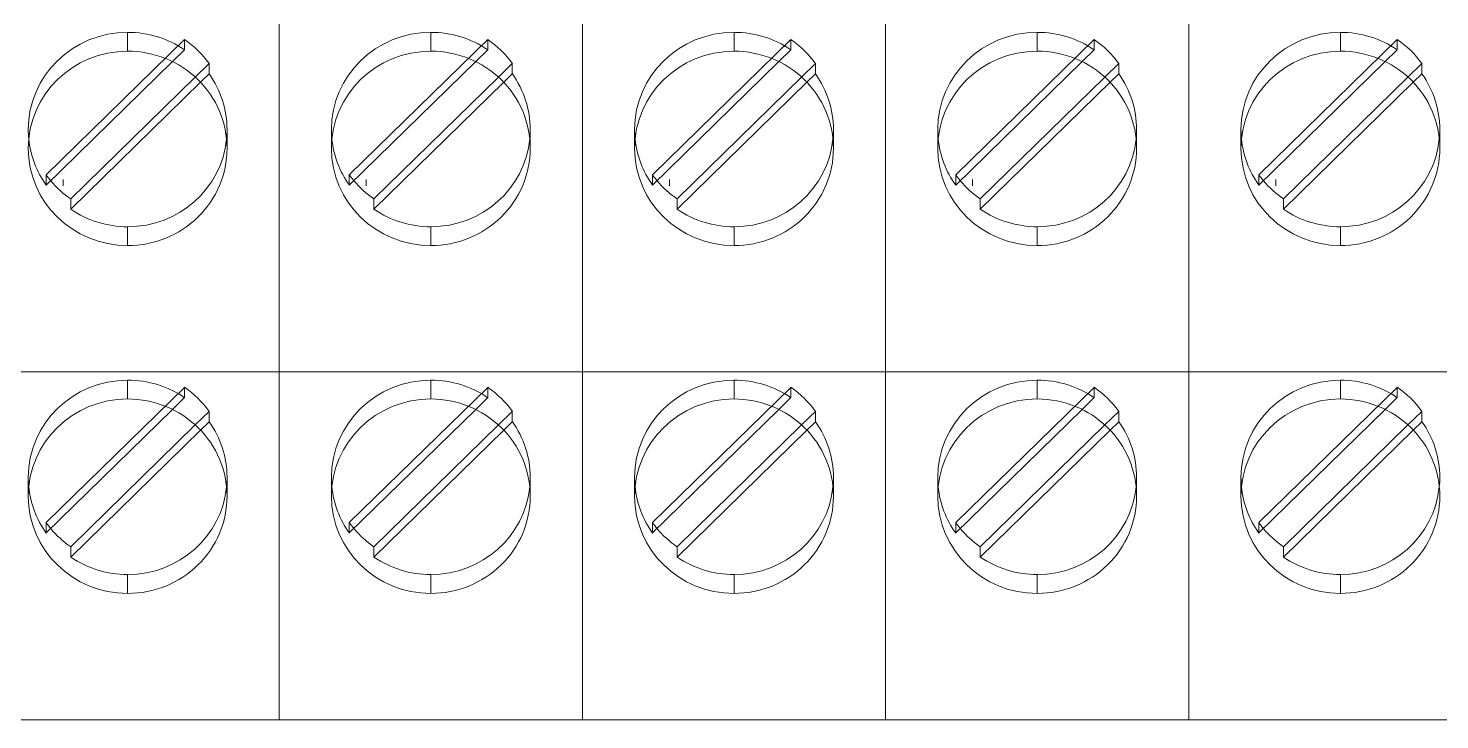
# Model space of a CAD drawing. Header units: millimetres. Extents: x 1359 to 3577, y 1336 to 3557.
# Drawn here: x 1967.71 to 1996.11, y 2516.67 to 2530.59 of the extents above; entities that cross this region are included whole.
import ezdxf

# ---------------------------------------------------------------- set-up
doc = ezdxf.new("R2010")
doc.units = ezdxf.units.MM
doc.layers.add('000-PI-Oprema', color=30, linetype='Continuous', lineweight=5)

msp = doc.modelspace()

# ---------------------------------------------------------------- linework, layer by layer
at = {"layer": '000-PI-Oprema', "color": 0, "linetype": 'ByBlock', "lineweight": 0}
for p, q in [((1969.715, 2530.507), (1969.715, 2530.127)), ((1972.765, 2530.127), (1972.765, 2530.672)), ((1972.765, 2530.127), (1972.765, 2530.672)), ((1972.765, 2530.127), (1972.765, 2530.672)), ((1972.765, 2530.127), (1972.765, 2530.672)), ((1975.815, 2530.507), (1975.815, 2530.127)), ((1978.865, 2530.127), (1978.865, 2530.672)), ((1978.865, 2530.127), (1978.865, 2530.672)), ((1978.865, 2530.127), (1978.865, 2530.672)), ((1978.865, 2530.127), (1978.865, 2530.672)), ((1981.915, 2530.507), (1981.915, 2530.127)), ((1984.965, 2530.127), (1984.965, 2530.672)), ((1984.965, 2530.127), (1984.965, 2530.672)), ((1984.965, 2530.127), (1984.965, 2530.672)), ((1984.965, 2530.127), (1984.965, 2530.672)), ((1988.015, 2530.507), (1988.015, 2530.127)), ((1991.065, 2530.127), (1991.065, 2530.672)), ((1991.065, 2530.127), (1991.065, 2530.672)), ((1991.065, 2530.127), (1991.065, 2530.672)), ((1991.065, 2530.127), (1991.065, 2530.672)), ((1994.115, 2530.507), (1994.115, 2530.127)), ((1968.075, 2527.639), (1970.859, 2530.362)), ((1970.859, 2530.362), (1970.859, 2530.155)), ((1974.175, 2527.639), (1976.959, 2530.362)), ((1976.959, 2530.362), (1976.959, 2530.155)), ((1980.275, 2527.639), (1983.059, 2530.362)), ((1983.059, 2530.362), (1983.059, 2530.155)), ((1986.375, 2527.639), (1989.159, 2530.362)), ((1989.159, 2530.362), (1989.159, 2530.155)), ((1992.475, 2527.639), (1995.259, 2530.362)), ((1995.259, 2530.362), (1995.259, 2530.155)), ((1968.075, 2527.431), (1970.617, 2529.917)), ((1970.617, 2529.917), (1970.859, 2530.155)), ((1971.354, 2529.878), (1971.075, 2529.605)), ((1971.354, 2529.878), (1971.354, 2529.67)), ((1972.765, 2523.672), (1972.765, 2530.127)), ((1972.765, 2523.672), (1972.765, 2530.127)), ((1972.765, 2523.672), (1972.765, 2530.127)), ((1972.765, 2523.672), (1972.765, 2530.127)), ((1974.175, 2527.431), (1976.717, 2529.917)), ((1976.717, 2529.917), (1976.959, 2530.155)), ((1977.454, 2529.878), (1977.175, 2529.605)), ((1977.454, 2529.878), (1977.454, 2529.67)), ((1978.865, 2523.672), (1978.865, 2530.127)), ((1978.865, 2523.672), (1978.865, 2530.127)), ((1978.865, 2523.672), (1978.865, 2530.127)), ((1978.865, 2523.672), (1978.865, 2530.127)), ((1980.275, 2527.431), (1982.817, 2529.917)), ((1982.817, 2529.917), (1983.059, 2530.155)), ((1983.554, 2529.878), (1983.275, 2529.605)), ((1983.554, 2529.878), (1983.554, 2529.67)), ((1984.965, 2523.672), (1984.965, 2530.127)), ((1984.965, 2523.672), (1984.965, 2530.127)), ((1984.965, 2523.672), (1984.965, 2530.127)), ((1984.965, 2523.672), (1984.965, 2530.127)), ((1986.375, 2527.431), (1988.917, 2529.917)), ((1988.917, 2529.917), (1989.159, 2530.155)), ((1989.654, 2529.878), (1989.375, 2529.605)), ((1989.654, 2529.878), (1989.654, 2529.67)), ((1991.065, 2523.672), (1991.065, 2530.127)), ((1991.065, 2523.672), (1991.065, 2530.127)), ((1991.065, 2523.672), (1991.065, 2530.127)), ((1991.065, 2523.672), (1991.065, 2530.127)), ((1992.475, 2527.431), (1995.017, 2529.917)), ((1995.017, 2529.917), (1995.259, 2530.155)), ((1995.754, 2529.878), (1995.475, 2529.605)), ((1995.754, 2529.878), (1995.754, 2529.67)), ((1971.075, 2529.605), (1968.57, 2527.154)), ((1971.354, 2529.67), (1971.181, 2529.501)), ((1977.175, 2529.605), (1974.67, 2527.154)), ((1977.454, 2529.67), (1977.281, 2529.501)), ((1983.275, 2529.605), (1980.77, 2527.154)), ((1983.554, 2529.67), (1983.381, 2529.501)), ((1989.375, 2529.605), (1986.87, 2527.154)), ((1989.654, 2529.67), (1989.481, 2529.501)), ((1995.475, 2529.605), (1992.97, 2527.154)), ((1995.754, 2529.67), (1995.581, 2529.501)), ((1971.181, 2529.501), (1968.57, 2526.946)), ((1977.281, 2529.501), (1974.67, 2526.946)), ((1983.381, 2529.501), (1980.77, 2526.946)), ((1989.481, 2529.501), (1986.87, 2526.946)), ((1995.581, 2529.501), (1992.97, 2526.946)), ((1971.715, 2528.171), (1971.715, 2528.55)), ((1973.815, 2528.171), (1973.815, 2528.55)), ((1977.815, 2528.171), (1977.815, 2528.55)), ((1979.915, 2528.171), (1979.915, 2528.55)), ((1983.915, 2528.171), (1983.915, 2528.55)), ((1986.015, 2528.171), (1986.015, 2528.55)), ((1990.015, 2528.171), (1990.015, 2528.55)), ((1992.115, 2528.171), (1992.115, 2528.55)), ((1996.115, 2528.171), (1996.115, 2528.55)), ((1968.075, 2527.639), (1968.075, 2527.431)), ((1974.175, 2527.639), (1974.175, 2527.431)), ((1980.275, 2527.639), (1980.275, 2527.431)), ((1986.375, 2527.639), (1986.375, 2527.431)), ((1992.475, 2527.639), (1992.475, 2527.431)), ((1968.415, 2527.418), (1968.415, 2527.545)), ((1974.515, 2527.418), (1974.515, 2527.545)), ((1980.615, 2527.418), (1980.615, 2527.545)), ((1986.715, 2527.418), (1986.715, 2527.545)), ((1992.815, 2527.418), (1992.815, 2527.545)), ((1968.57, 2527.154), (1968.57, 2526.946)), ((1974.67, 2527.154), (1974.67, 2526.946)), ((1980.77, 2527.154), (1980.77, 2526.946)), ((1986.87, 2527.154), (1986.87, 2526.946)), ((1992.97, 2527.154), (1992.97, 2526.946)), ((1969.715, 2526.594), (1969.715, 2526.215)), ((1975.815, 2526.594), (1975.815, 2526.215)), ((1981.915, 2526.594), (1981.915, 2526.215)), ((1988.015, 2526.594), (1988.015, 2526.215)), ((1994.115, 2526.594), (1994.115, 2526.215)), ((1972.765, 2523.672), (1972.765, 2525.687)), ((1972.765, 2523.672), (1972.765, 2525.687)), ((1978.865, 2523.672), (1978.865, 2525.687)), ((1978.865, 2523.672), (1978.865, 2525.687)), ((1984.965, 2523.672), (1984.965, 2525.687)), ((1984.965, 2523.672), (1984.965, 2525.687)), ((1991.065, 2523.672), (1991.065, 2525.687)), ((1991.065, 2523.672), (1991.065, 2525.687)), ((1972.765, 2523.672), (1966.665, 2523.672)), ((1972.765, 2523.672), (1972.765, 2523.672)), ((1972.765, 2523.127), (1972.765, 2523.672)), ((1972.765, 2523.672), (1972.765, 2523.672)), ((1972.765, 2523.127), (1972.765, 2523.672)), ((1972.765, 2523.127), (1972.765, 2523.672)), ((1972.765, 2523.672), (1972.765, 2523.672)), ((1978.865, 2523.672), (1972.765, 2523.672)), ((1972.765, 2523.127), (1972.765, 2523.672)), ((1972.765, 2523.672), (1972.765, 2523.672)), ((1978.865, 2523.672), (1978.865, 2523.672)), ((1978.865, 2523.127), (1978.865, 2523.672)), ((1978.865, 2523.672), (1978.865, 2523.672)), ((1978.865, 2523.127), (1978.865, 2523.672)), ((1978.865, 2523.127), (1978.865, 2523.672)), ((1978.865, 2523.672), (1978.865, 2523.672)), ((1984.965, 2523.672), (1978.865, 2523.672)), ((1978.865, 2523.127), (1978.865, 2523.672)), ((1978.865, 2523.672), (1978.865, 2523.672)), ((1984.965, 2523.672), (1984.965, 2523.672)), ((1984.965, 2523.127), (1984.965, 2523.672)), ((1984.965, 2523.672), (1984.965, 2523.672)), ((1984.965, 2523.127), (1984.965, 2523.672)), ((1984.965, 2523.127), (1984.965, 2523.672)), ((1984.965, 2523.672), (1984.965, 2523.672)), ((1991.065, 2523.672), (1984.965, 2523.672)), ((1984.965, 2523.127), (1984.965, 2523.672)), ((1984.965, 2523.672), (1984.965, 2523.672)), ((1991.065, 2523.672), (1991.065, 2523.672)), ((1991.065, 2523.127), (1991.065, 2523.672)), ((1991.065, 2523.672), (1991.065, 2523.672)), ((1991.065, 2523.127), (1991.065, 2523.672)), ((1991.065, 2523.127), (1991.065, 2523.672)), ((1991.065, 2523.672), (1991.065, 2523.672)), ((1997.165, 2523.672), (1991.065, 2523.672)), ((1991.065, 2523.127), (1991.065, 2523.672)), ((1991.065, 2523.672), (1991.065, 2523.672)), ((1968.075, 2520.639), (1970.859, 2523.362)), ((1969.715, 2523.127), (1969.715, 2523.507)), ((1970.859, 2523.155), (1970.859, 2523.362)), ((1974.175, 2520.639), (1976.959, 2523.362)), ((1975.815, 2523.127), (1975.815, 2523.507)), ((1976.959, 2523.155), (1976.959, 2523.362)), ((1980.275, 2520.639), (1983.059, 2523.362)), ((1981.915, 2523.127), (1981.915, 2523.507)), ((1983.059, 2523.155), (1983.059, 2523.362)), ((1986.375, 2520.639), (1989.159, 2523.362)), ((1988.015, 2523.127), (1988.015, 2523.507)), ((1989.159, 2523.155), (1989.159, 2523.362)), ((1992.475, 2520.639), (1995.259, 2523.362)), ((1994.115, 2523.127), (1994.115, 2523.507)), ((1995.259, 2523.155), (1995.259, 2523.362)), ((1970.859, 2523.155), (1970.617, 2522.917)), ((1972.765, 2516.672), (1972.765, 2523.127)), ((1972.765, 2516.672), (1972.765, 2523.127)), ((1972.765, 2516.672), (1972.765, 2523.127)), ((1972.765, 2516.672), (1972.765, 2523.127)), ((1976.959, 2523.155), (1976.717, 2522.917)), ((1978.865, 2516.672), (1978.865, 2523.127)), ((1978.865, 2516.672), (1978.865, 2523.127)), ((1978.865, 2516.672), (1978.865, 2523.127)), ((1978.865, 2516.672), (1978.865, 2523.127)), ((1983.059, 2523.155), (1982.817, 2522.917)), ((1984.965, 2516.672), (1984.965, 2523.127)), ((1984.965, 2516.672), (1984.965, 2523.127)), ((1984.965, 2516.672), (1984.965, 2523.127)), ((1984.965, 2516.672), (1984.965, 2523.127)), ((1989.159, 2523.155), (1988.917, 2522.917)), ((1991.065, 2516.672), (1991.065, 2523.127)), ((1991.065, 2516.672), (1991.065, 2523.127)), ((1991.065, 2516.672), (1991.065, 2523.127)), ((1991.065, 2516.672), (1991.065, 2523.127)), ((1995.259, 2523.155), (1995.017, 2522.917)), ((1970.617, 2522.917), (1968.075, 2520.431)), ((1971.354, 2522.878), (1971.075, 2522.605)), ((1971.354, 2522.67), (1971.354, 2522.878)), ((1976.717, 2522.917), (1974.175, 2520.431)), ((1977.454, 2522.878), (1977.175, 2522.605)), ((1977.454, 2522.67), (1977.454, 2522.878)), ((1982.817, 2522.917), (1980.275, 2520.431)), ((1983.554, 2522.878), (1983.275, 2522.605)), ((1983.554, 2522.67), (1983.554, 2522.878)), ((1988.917, 2522.917), (1986.375, 2520.431)), ((1989.654, 2522.878), (1989.375, 2522.605)), ((1989.654, 2522.67), (1989.654, 2522.878)), ((1995.017, 2522.917), (1992.475, 2520.431)), ((1995.754, 2522.878), (1995.475, 2522.605)), ((1995.754, 2522.67), (1995.754, 2522.878)), ((1971.075, 2522.605), (1968.57, 2520.154)), ((1968.57, 2519.946), (1971.181, 2522.501)), ((1971.181, 2522.501), (1971.354, 2522.67)), ((1977.175, 2522.605), (1974.67, 2520.154)), ((1974.67, 2519.946), (1977.281, 2522.501)), ((1977.281, 2522.501), (1977.454, 2522.67)), ((1983.275, 2522.605), (1980.77, 2520.154)), ((1980.77, 2519.946), (1983.381, 2522.501)), ((1983.381, 2522.501), (1983.554, 2522.67)), ((1989.375, 2522.605), (1986.87, 2520.154)), ((1986.87, 2519.946), (1989.481, 2522.501)), ((1989.481, 2522.501), (1989.654, 2522.67)), ((1995.475, 2522.605), (1992.97, 2520.154)), ((1992.97, 2519.946), (1995.581, 2522.501)), ((1995.581, 2522.501), (1995.754, 2522.67)), ((1967.715, 2521.55), (1967.715, 2521.171)), ((1971.715, 2521.55), (1971.715, 2521.171)), ((1973.815, 2521.55), (1973.815, 2521.171)), ((1977.815, 2521.55), (1977.815, 2521.171)), ((1979.915, 2521.55), (1979.915, 2521.171)), ((1983.915, 2521.55), (1983.915, 2521.171)), ((1986.015, 2521.55), (1986.015, 2521.171)), ((1990.015, 2521.55), (1990.015, 2521.171)), ((1992.115, 2521.55), (1992.115, 2521.171)), ((1968.075, 2520.431), (1968.075, 2520.639)), ((1974.175, 2520.431), (1974.175, 2520.639)), ((1980.275, 2520.431), (1980.275, 2520.639)), ((1986.375, 2520.431), (1986.375, 2520.639)), ((1992.475, 2520.431), (1992.475, 2520.639)), ((1968.57, 2519.946), (1968.57, 2520.154)), ((1974.67, 2519.946), (1974.67, 2520.154)), ((1980.77, 2519.946), (1980.77, 2520.154)), ((1986.87, 2519.946), (1986.87, 2520.154)), ((1992.97, 2519.946), (1992.97, 2520.154)), ((1969.715, 2519.215), (1969.715, 2519.594)), ((1975.815, 2519.215), (1975.815, 2519.594)), ((1981.915, 2519.215), (1981.915, 2519.594)), ((1988.015, 2519.215), (1988.015, 2519.594)), ((1994.115, 2519.215), (1994.115, 2519.594)), ((1972.765, 2516.672), (1966.665, 2516.672)), ((1972.765, 2516.672), (1966.665, 2516.672)), ((1972.765, 2516.672), (1972.765, 2516.672)), ((1972.765, 2516.672), (1972.765, 2516.672)), ((1972.765, 2516.672), (1972.765, 2516.672)), ((1972.765, 2516.672), (1972.765, 2516.672)), ((1972.765, 2516.672), (1972.765, 2516.672)), ((1972.765, 2516.672), (1972.765, 2516.672)), ((1978.865, 2516.672), (1972.765, 2516.672)), ((1972.765, 2516.672), (1972.765, 2516.672)), ((1972.765, 2516.672), (1972.765, 2516.672)), ((1978.865, 2516.672), (1972.765, 2516.672)), ((1978.865, 2516.672), (1978.865, 2516.672)), ((1978.865, 2516.672), (1978.865, 2516.672)), ((1978.865, 2516.672), (1978.865, 2516.672)), ((1978.865, 2516.672), (1978.865, 2516.672)), ((1978.865, 2516.672), (1978.865, 2516.672)), ((1978.865, 2516.672), (1978.865, 2516.672)), ((1984.965, 2516.672), (1978.865, 2516.672)), ((1978.865, 2516.672), (1978.865, 2516.672)), ((1978.865, 2516.672), (1978.865, 2516.672)), ((1984.965, 2516.672), (1978.865, 2516.672)), ((1984.965, 2516.672), (1984.965, 2516.672)), ((1984.965, 2516.672), (1984.965, 2516.672)), ((1984.965, 2516.672), (1984.965, 2516.672)), ((1984.965, 2516.672), (1984.965, 2516.672)), ((1984.965, 2516.672), (1984.965, 2516.672)), ((1984.965, 2516.672), (1984.965, 2516.672)), ((1991.065, 2516.672), (1984.965, 2516.672)), ((1984.965, 2516.672), (1984.965, 2516.672)), ((1984.965, 2516.672), (1984.965, 2516.672)), ((1991.065, 2516.672), (1984.965, 2516.672)), ((1991.065, 2516.672), (1991.065, 2516.672)), ((1991.065, 2516.672), (1991.065, 2516.672)), ((1991.065, 2516.672), (1991.065, 2516.672)), ((1991.065, 2516.672), (1991.065, 2516.672)), ((1991.065, 2516.672), (1991.065, 2516.672)), ((1991.065, 2516.672), (1991.065, 2516.672)), ((1997.165, 2516.672), (1991.065, 2516.672)), ((1991.065, 2516.672), (1991.065, 2516.672)), ((1991.065, 2516.672), (1991.065, 2516.672)), ((1997.165, 2516.672), (1991.065, 2516.672))]:
    msp.add_line(p, q, dxfattribs=at)
for centre, start_param, end_param in [((1969.715, 2528.55), -1.570796, 0), ((1969.715, 2528.55), -2.180289, -1.570796), ((1975.815, 2528.55), -1.570796, 0), ((1975.815, 2528.55), -2.180289, -1.570796), ((1981.915, 2528.55), -1.570796, 0), ((1981.915, 2528.55), -2.180289, -1.570796), ((1988.015, 2528.55), -1.570796, 0), ((1988.015, 2528.55), -2.180289, -1.570796), ((1994.115, 2528.55), -1.570796, 0), ((1994.115, 2528.55), -2.180289, -1.570796), ((1969.715, 2528.758), -2.5321, -2.180289), ((1975.815, 2528.758), -2.5321, -2.180289), ((1981.915, 2528.758), -2.5321, -2.180289), ((1988.015, 2528.758), -2.5321, -2.180289), ((1994.115, 2528.758), -2.5321, -2.180289), ((1969.715, 2528.171), -1.570796, 0), ((1969.715, 2528.171), -3.141593, -1.570796), ((1975.815, 2528.171), -1.570796, 0), ((1975.815, 2528.171), -3.141593, -1.570796), ((1981.915, 2528.171), -1.570796, 0), ((1981.915, 2528.171), -3.141593, -1.570796), ((1988.015, 2528.171), -1.570796, 0), ((1988.015, 2528.171), -3.141593, -1.570796), ((1994.115, 2528.171), -1.570796, 0), ((1994.115, 2528.171), -3.141593, -1.570796), ((1969.715, 2528.55), 3.141593, 3.751085), ((1975.815, 2528.55), 3.141593, 3.751085), ((1981.915, 2528.55), 3.141593, 3.751085), ((1988.015, 2528.55), 3.141593, 3.751085), ((1994.115, 2528.55), 3.141593, 3.751085), ((1969.715, 2528.55), 0, 0.097132), ((1969.715, 2528.55), 3.044461, 3.141593), ((1975.815, 2528.55), 0, 0.097132), ((1975.815, 2528.55), 3.044461, 3.141593), ((1981.915, 2528.55), 0, 0.097132), ((1981.915, 2528.55), 3.044461, 3.141593), ((1988.015, 2528.55), 0, 0.097132), ((1988.015, 2528.55), 3.044461, 3.141593), ((1994.115, 2528.55), 0, 0.097132), ((1994.115, 2528.55), 3.044461, 3.141593), ((1969.715, 2528.171), 0, 1.570796), ((1969.715, 2528.55), 0.097132, 0.609492), ((1969.715, 2528.55), 1.570796, 3.044461), ((1969.715, 2528.171), 1.570796, 3.141593), ((1975.815, 2528.171), 0, 1.570796), ((1975.815, 2528.55), 0.097132, 0.609492), ((1975.815, 2528.55), 1.570796, 3.044461), ((1975.815, 2528.171), 1.570796, 3.141593), ((1981.915, 2528.171), 0, 1.570796), ((1981.915, 2528.55), 0.097132, 0.609492), ((1981.915, 2528.55), 1.570796, 3.044461), ((1981.915, 2528.171), 1.570796, 3.141593), ((1988.015, 2528.171), 0, 1.570796), ((1988.015, 2528.55), 0.097132, 0.609492), ((1988.015, 2528.55), 1.570796, 3.044461), ((1988.015, 2528.171), 1.570796, 3.141593), ((1994.115, 2528.171), 0, 1.570796), ((1994.115, 2528.55), 0.097132, 0.609492), ((1994.115, 2528.55), 1.570796, 3.044461), ((1994.115, 2528.171), 1.570796, 3.141593), ((1969.715, 2528.758), 0.609492, 0.685382), ((1975.815, 2528.758), 0.609492, 0.685382), ((1981.915, 2528.758), 0.609492, 0.685382), ((1988.015, 2528.758), 0.609492, 0.685382), ((1994.115, 2528.758), 0.609492, 0.685382), ((1969.715, 2528.758), 0.685382, 0.961304), ((1975.815, 2528.758), 0.685382, 0.961304), ((1981.915, 2528.758), 0.685382, 0.961304), ((1988.015, 2528.758), 0.685382, 0.961304), ((1994.115, 2528.758), 0.685382, 0.961304), ((1969.715, 2528.55), 0.961304, 1.570796), ((1975.815, 2528.55), 0.961304, 1.570796), ((1981.915, 2528.55), 0.961304, 1.570796), ((1988.015, 2528.55), 0.961304, 1.570796), ((1994.115, 2528.55), 0.961304, 1.570796), ((1969.715, 2521.55), -1.570796, 0), ((1969.715, 2521.55), -2.180289, -1.570796), ((1969.715, 2521.758), -2.5321, -2.180289), ((1975.815, 2521.55), -1.570796, 0), ((1975.815, 2521.55), -2.180289, -1.570796), ((1975.815, 2521.758), -2.5321, -2.180289), ((1981.915, 2521.55), -1.570796, 0), ((1981.915, 2521.55), -2.180289, -1.570796), ((1981.915, 2521.758), -2.5321, -2.180289), ((1988.015, 2521.55), -1.570796, 0), ((1988.015, 2521.55), -2.180289, -1.570796), ((1988.015, 2521.758), -2.5321, -2.180289), ((1994.115, 2521.55), -1.570796, 0), ((1994.115, 2521.55), -2.180289, -1.570796), ((1994.115, 2521.758), -2.5321, -2.180289), ((1969.715, 2521.171), -1.570796, 0), ((1969.715, 2521.171), -3.141593, -1.570796), ((1975.815, 2521.171), -1.570796, 0), ((1975.815, 2521.171), -3.141593, -1.570796), ((1981.915, 2521.171), -1.570796, 0), ((1981.915, 2521.171), -3.141593, -1.570796), ((1988.015, 2521.171), -1.570796, 0), ((1988.015, 2521.171), -3.141593, -1.570796), ((1994.115, 2521.171), -1.570796, 0), ((1994.115, 2521.171), -3.141593, -1.570796), ((1969.715, 2521.55), -3.141593, -2.5321), ((1975.815, 2521.55), -3.141593, -2.5321), ((1981.915, 2521.55), -3.141593, -2.5321), ((1988.015, 2521.55), -3.141593, -2.5321), ((1994.115, 2521.55), -3.141593, -2.5321), ((1969.715, 2521.55), 0, 0.097132), ((1969.715, 2521.55), 0.097132, 0.609492), ((1969.715, 2521.55), 1.570796, 3.044461), ((1969.715, 2521.55), 3.044461, 3.141593), ((1975.815, 2521.55), 0, 0.097132), ((1975.815, 2521.55), 0.097132, 0.609492), ((1975.815, 2521.55), 1.570796, 3.044461), ((1975.815, 2521.55), 3.044461, 3.141593), ((1981.915, 2521.55), 0, 0.097132), ((1981.915, 2521.55), 0.097132, 0.609492), ((1981.915, 2521.55), 1.570796, 3.044461), ((1981.915, 2521.55), 3.044461, 3.141593), ((1988.015, 2521.55), 0, 0.097132), ((1988.015, 2521.55), 0.097132, 0.609492), ((1988.015, 2521.55), 1.570796, 3.044461), ((1988.015, 2521.55), 3.044461, 3.141593), ((1994.115, 2521.55), 0, 0.097132), ((1994.115, 2521.55), 0.097132, 0.609492), ((1994.115, 2521.55), 1.570796, 3.044461), ((1994.115, 2521.55), 3.044461, 3.141593), ((1969.715, 2521.171), 0, 1.570796), ((1969.715, 2521.171), 1.570796, 3.141593), ((1975.815, 2521.171), 0, 1.570796), ((1975.815, 2521.171), 1.570796, 3.141593), ((1981.915, 2521.171), 0, 1.570796), ((1981.915, 2521.171), 1.570796, 3.141593), ((1988.015, 2521.171), 0, 1.570796), ((1988.015, 2521.171), 1.570796, 3.141593), ((1994.115, 2521.171), 0, 1.570796), ((1994.115, 2521.171), 1.570796, 3.141593), ((1969.715, 2521.758), 0.609492, 0.685382), ((1969.715, 2521.758), 0.685382, 0.961304), ((1975.815, 2521.758), 0.609492, 0.685382), ((1975.815, 2521.758), 0.685382, 0.961304), ((1981.915, 2521.758), 0.609492, 0.685382), ((1981.915, 2521.758), 0.685382, 0.961304), ((1988.015, 2521.758), 0.609492, 0.685382), ((1988.015, 2521.758), 0.685382, 0.961304), ((1994.115, 2521.758), 0.609492, 0.685382), ((1994.115, 2521.758), 0.685382, 0.961304), ((1969.715, 2521.55), 0.961304, 1.570796), ((1975.815, 2521.55), 0.961304, 1.570796), ((1981.915, 2521.55), 0.961304, 1.570796), ((1988.015, 2521.55), 0.961304, 1.570796), ((1994.115, 2521.55), 0.961304, 1.570796)]:
    msp.add_ellipse(centre, major_axis=(-2, 0), ratio=0.978148, start_param=start_param, end_param=end_param, dxfattribs=at)

doc.saveas('drawing.dxf')
